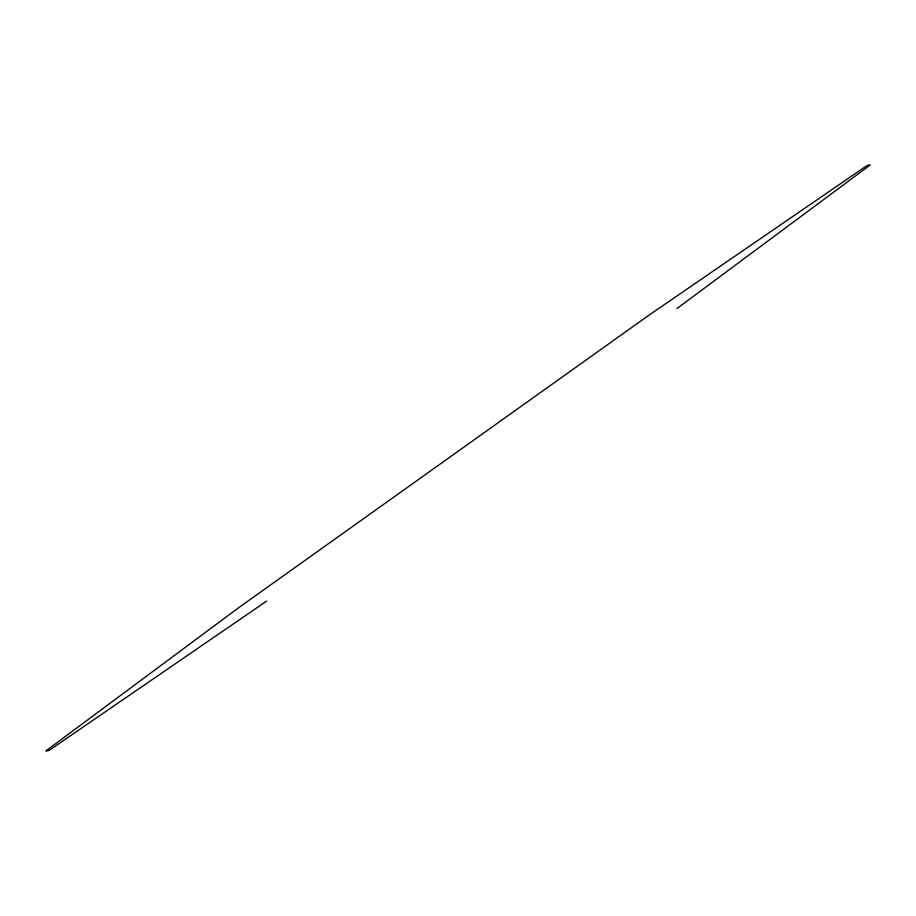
<?xml version="1.0" encoding="UTF-8"?>
<svg xmlns="http://www.w3.org/2000/svg" width="916" height="916" viewBox="0 0 916 916"><rect width="100%" height="100%" fill="white"/><g stroke="black" fill="none" stroke-linecap="round" stroke-linejoin="round"><path stroke-width="1.37" d="M45.834 750.96L239.053 607.434L649.375 314.898L866.559 165.842M676.947 308.566L870.2 165.006M49.441 750.158L266.625 601.102M866.937 165.693L867.635 165.475M48.365 750.525L49.063 750.307M867.704 165.464L869.536 165.04M46.464 750.96L48.296 750.536"/></g></svg>
